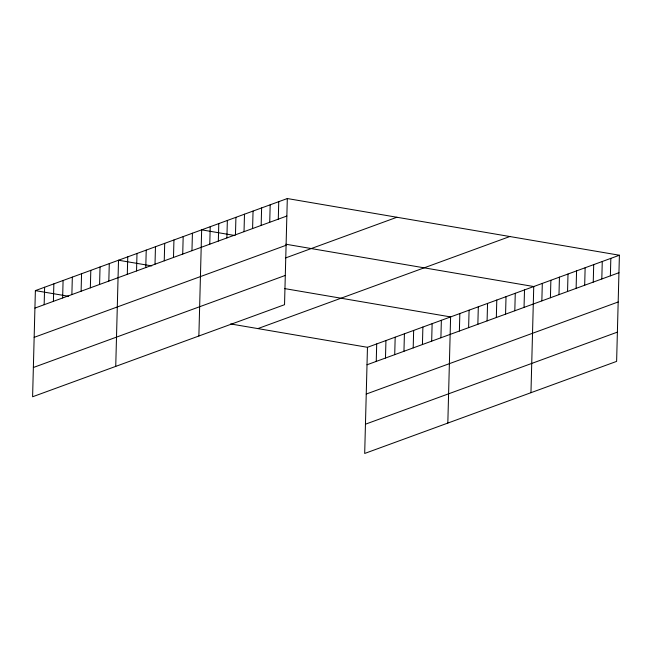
<?xml version="1.0" encoding="UTF-8"?>
<svg xmlns="http://www.w3.org/2000/svg" width="652" height="652" viewBox="0 0 652 652"><rect width="100%" height="100%" fill="white"/><g stroke="black" fill="none" stroke-linecap="round" stroke-linejoin="round"><path stroke-width="0.98" d="M287.312 198.542L35.379 290.613L32.6 396.766L284.533 304.696L287.312 198.542L619.4 255.234L616.621 361.387L364.688 453.458L367.467 347.304L619.4 255.234M44.157 304.72L44.621 287.239M53.399 301.346L53.855 283.864M62.633 297.964L63.089 280.482M71.875 294.59L72.331 277.108M81.109 291.216L81.565 273.734M90.351 287.842L90.807 270.36M99.585 284.468L100.041 266.986M108.827 281.085L109.283 263.604M115.738 366.383L118.517 260.229L151.786 265.91M127.295 274.337L127.759 256.855M136.537 270.963L136.993 253.481M145.771 267.581L146.227 250.099M155.013 264.207L155.469 246.725M164.247 260.833L164.703 243.351M173.489 257.458L173.945 239.977M182.723 254.084L183.179 236.603M191.965 250.702L192.421 233.22M198.876 336L201.655 229.846L234.924 235.527M209.765 244.198L210.221 226.717M218.33 241.069L218.787 223.587M226.896 237.939L227.352 220.457M235.462 234.81L235.918 217.328M244.027 231.68L244.484 214.198M252.593 228.55L253.049 211.069M261.159 225.413L261.615 207.931M269.724 222.283L270.181 204.801M278.29 219.153L278.746 201.672M376.245 361.412L376.701 343.93M385.479 358.038L385.943 340.556M394.721 354.664L395.177 337.182M403.955 351.289L404.411 333.808M413.197 347.907L413.653 330.425M422.431 344.533L422.887 327.051M431.673 341.159L432.129 323.677M440.907 337.785L441.363 320.303M447.826 423.075L450.605 316.921L284.557 288.575M459.383 331.029L459.839 313.547M468.617 327.654L469.081 310.173M477.859 324.28L478.315 306.799M487.093 320.906L487.557 303.424M496.335 317.524L496.791 300.042M505.569 314.15L506.025 296.668M514.811 310.776L515.267 293.294M524.045 307.402L524.501 289.92M530.964 392.691L533.743 286.538L285.804 244.215M541.853 300.89L542.309 283.408M550.418 297.76L550.875 280.278M558.984 294.631L559.44 277.149M567.55 291.501L568.006 274.019M576.115 288.371L576.572 270.89M584.681 285.242L585.137 267.76M593.247 282.112L593.703 264.63M601.812 278.983L602.269 261.501M610.378 275.853L610.834 258.371M34.923 308.094L286.856 216.024M34.157 337.353L286.089 245.282M285.38 258.013L396.905 217.255M33.366 367.5L285.299 275.429M257.874 328.6L509.815 236.529M367.003 364.786L618.944 272.715M366.237 394.052L618.178 301.982M365.454 424.199L617.387 332.129M35.379 290.613L68.647 296.293M230.588 323.938L367.467 347.304"/></g></svg>
